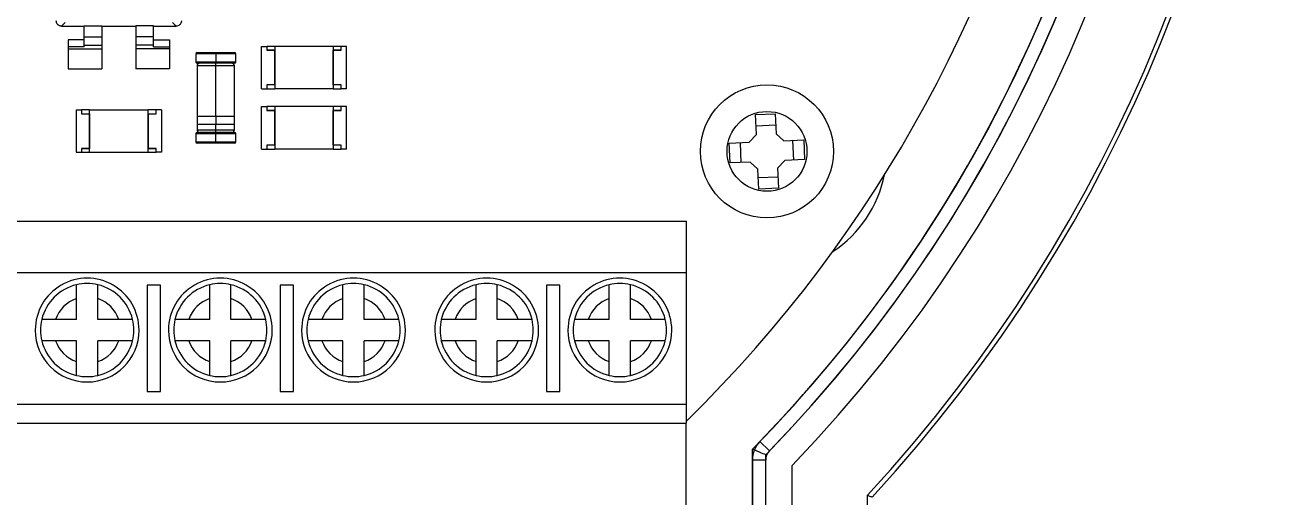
# Model space of a CAD drawing. Header units: millimetres. Extents: x 464 to 694, y 328 to 578.
# Drawn here: x 598.9 to 692.6, y 386.8 to 422.3 of the extents above; entities that cross this region are included whole.
import ezdxf

# ---------------------------------------------------------------- set-up
doc = ezdxf.new("R2010")
doc.units = ezdxf.units.MM

msp = doc.modelspace()

# ---------------------------------------------------------------- linework, layer by layer
at = {"color": 7, "linetype": 'Continuous', "lineweight": 25}
for p, q in [((601.926, 422.457), (601.652, 422.183)), ((601.652, 422.183), (603.344, 422.183)), ((603.344, 422.2), (604.684, 422.2)), ((603.344, 421.382), (603.344, 422.2)), ((604.684, 422.2), (604.684, 421.382)), ((604.684, 422.183), (607.224, 422.183)), ((608.564, 422.2), (607.224, 422.2)), ((607.224, 422.2), (607.224, 421.382)), ((608.564, 421.382), (608.564, 422.2)), ((608.564, 422.183), (610.255, 422.183)), ((610.255, 422.183), (609.981, 422.457)), ((602.144, 421.152), (602.144, 420.63)), ((603.344, 421.152), (602.144, 421.152)), ((603.344, 421.382), (604.684, 421.382)), ((603.344, 420.765), (603.344, 421.382)), ((604.684, 421.382), (604.684, 420.765)), ((608.564, 421.382), (607.224, 421.382)), ((607.224, 421.382), (607.224, 420.765)), ((608.564, 420.765), (608.564, 421.382)), ((608.564, 421.152), (609.764, 421.152)), ((609.764, 421.152), (609.764, 420.63)), ((602.144, 420.63), (602.144, 420.479)), ((603.344, 420.63), (602.144, 420.63)), ((602.144, 420.479), (604.684, 420.479)), ((602.144, 420.479), (602.144, 418.983)), ((603.344, 420.765), (604.684, 420.765)), ((603.344, 420.63), (603.344, 420.765)), ((604.684, 420.765), (604.684, 420.479)), ((604.684, 420.479), (604.684, 418.983)), ((608.564, 420.765), (607.224, 420.765)), ((607.224, 420.765), (607.224, 420.479)), ((609.764, 420.479), (607.224, 420.479)), ((607.224, 420.479), (607.224, 418.983)), ((608.564, 420.63), (608.564, 420.765)), ((608.564, 420.63), (609.764, 420.63)), ((609.764, 420.63), (609.764, 420.479)), ((609.764, 420.479), (609.764, 418.983)), ((611.732, 420.093), (611.732, 419.493)), ((613.232, 420.093), (611.732, 420.093)), ((611.832, 420.193), (613.232, 420.193)), ((612.61, 420.195), (612.61, 420.193)), ((612.61, 420.195), (612.656, 420.195)), ((612.656, 420.195), (612.656, 420.193)), ((612.656, 420.195), (612.673, 420.195)), ((612.673, 420.195), (612.673, 420.193)), ((612.673, 420.195), (612.72, 420.195)), ((612.72, 420.195), (612.72, 420.193)), ((612.726, 420.195), (612.726, 420.193)), ((612.745, 420.195), (612.745, 420.193)), ((612.763, 420.195), (612.763, 420.193)), ((612.763, 420.195), (612.809, 420.195)), ((612.809, 420.195), (612.809, 420.193)), ((612.809, 420.195), (612.826, 420.195)), ((612.826, 420.195), (612.826, 420.193)), ((612.826, 420.195), (612.872, 420.195)), ((612.872, 420.195), (612.872, 420.193)), ((612.872, 420.195), (612.876, 420.195)), ((612.879, 420.195), (612.879, 420.193)), ((612.898, 420.195), (612.898, 420.193)), ((612.944, 420.195), (612.944, 420.193)), ((612.944, 420.195), (612.979, 420.195)), ((612.979, 420.195), (612.979, 420.193)), ((612.979, 420.195), (612.997, 420.195)), ((612.997, 420.195), (612.997, 420.193)), ((612.997, 420.195), (613.002, 420.195)), ((613.002, 420.195), (613.002, 420.193)), ((613.002, 420.195), (613.004, 420.195)), ((613.004, 420.195), (613.004, 420.193)), ((613.004, 420.195), (613.067, 420.195)), ((613.067, 420.195), (613.067, 420.193)), ((613.071, 420.195), (613.071, 420.193)), ((613.081, 420.195), (613.081, 420.193)), ((613.081, 420.195), (613.081, 420.193)), ((613.092, 420.195), (613.092, 420.193)), ((613.121, 420.195), (613.121, 420.193)), ((613.165, 420.195), (613.165, 420.193)), ((613.183, 420.195), (613.183, 420.193)), ((613.187, 420.195), (613.187, 420.193)), ((613.187, 420.195), (613.188, 420.195)), ((613.188, 420.195), (613.188, 420.193)), ((613.188, 420.195), (613.237, 420.195)), ((613.232, 420.093), (613.232, 420.193)), ((613.232, 420.193), (614.632, 420.193)), ((613.232, 420.093), (613.232, 419.493)), ((614.732, 420.093), (613.232, 420.093)), ((613.237, 420.195), (613.252, 420.195)), ((613.237, 420.195), (613.237, 420.193)), ((613.252, 420.195), (613.252, 420.193)), ((613.352, 420.195), (613.352, 420.193)), ((613.438, 420.195), (613.438, 420.193)), ((613.485, 420.195), (613.485, 420.193)), ((613.603, 420.195), (613.603, 420.193)), ((613.707, 420.195), (613.707, 420.193)), ((613.745, 420.195), (613.745, 420.193)), ((613.765, 420.195), (613.765, 420.193)), ((613.865, 420.195), (613.865, 420.193)), ((613.906, 420.195), (613.906, 420.193)), ((614.732, 419.493), (614.732, 420.093)), ((616.656, 420.666), (616.756, 420.666)), ((616.656, 420.666), (617.056, 420.666)), ((616.656, 420.666), (616.656, 420.666)), ((616.656, 417.466), (616.656, 420.666)), ((616.756, 420.666), (616.756, 420.666)), ((616.756, 420.666), (617.056, 420.666)), ((617.056, 420.666), (617.056, 420.366)), ((617.656, 420.666), (617.056, 420.666)), ((617.656, 420.666), (617.056, 420.666)), ((617.056, 420.366), (617.656, 420.366)), ((617.656, 420.366), (617.056, 420.366)), ((622.056, 420.666), (617.656, 420.666)), ((622.056, 420.666), (617.656, 420.666)), ((617.656, 420.666), (617.656, 417.466)), ((617.656, 417.766), (617.656, 420.366)), ((622.056, 420.666), (622.056, 417.466)), ((622.656, 420.666), (622.056, 420.666)), ((622.656, 420.666), (622.056, 420.666)), ((622.056, 417.766), (622.056, 420.366)), ((622.056, 420.366), (622.656, 420.366)), ((622.656, 420.366), (622.056, 420.366)), ((623.056, 420.666), (622.656, 420.666)), ((622.656, 420.366), (622.656, 420.666)), ((622.956, 420.666), (622.656, 420.666)), ((622.956, 420.666), (622.956, 420.666)), ((623.056, 420.666), (622.956, 420.666)), ((623.056, 417.466), (623.056, 420.666)), ((623.056, 420.666), (623.056, 420.666)), ((602.144, 418.983), (604.684, 418.983)), ((609.764, 418.983), (607.224, 418.983)), ((611.732, 419.493), (613.232, 419.493)), ((613.232, 419.393), (611.832, 419.393)), ((611.832, 419.191), (611.832, 415.391)), ((613.232, 419.191), (611.832, 419.191)), ((612.032, 419.393), (612.032, 419.391)), ((613.232, 419.391), (612.032, 419.391)), ((613.232, 419.393), (613.232, 419.493)), ((613.232, 419.493), (614.732, 419.493)), ((614.632, 419.393), (613.232, 419.393)), ((613.232, 419.393), (613.232, 419.391)), ((613.232, 419.191), (613.232, 419.391)), ((614.432, 419.391), (613.232, 419.391)), ((613.232, 415.391), (613.232, 419.191)), ((614.632, 419.191), (613.232, 419.191)), ((614.432, 419.391), (614.432, 419.393)), ((614.632, 415.391), (614.632, 419.191)), ((616.656, 417.466), (617.056, 417.466)), ((617.656, 417.766), (617.056, 417.766)), ((617.056, 417.766), (617.056, 417.466)), ((617.056, 417.466), (617.656, 417.466)), ((622.056, 417.466), (617.656, 417.466)), ((622.656, 417.766), (622.056, 417.766)), ((622.056, 417.466), (622.656, 417.466)), ((622.656, 417.466), (622.656, 417.766)), ((623.056, 417.466), (622.656, 417.466)), ((616.656, 416.145), (616.756, 416.145)), ((616.656, 416.145), (617.056, 416.145)), ((616.656, 416.145), (616.656, 416.145)), ((616.656, 412.945), (616.656, 416.145)), ((616.756, 416.145), (616.756, 416.145)), ((616.756, 416.145), (617.056, 416.145)), ((617.056, 416.145), (617.056, 415.845)), ((617.656, 416.145), (617.056, 416.145)), ((617.656, 416.145), (617.056, 416.145)), ((622.056, 416.145), (617.656, 416.145)), ((622.056, 416.145), (617.656, 416.145)), ((617.656, 416.145), (617.656, 412.945)), ((622.056, 416.145), (622.056, 412.945)), ((622.656, 416.145), (622.056, 416.145)), ((622.656, 416.145), (622.056, 416.145)), ((623.056, 416.145), (622.656, 416.145)), ((622.656, 415.845), (622.656, 416.145)), ((622.956, 416.145), (622.656, 416.145)), ((622.956, 416.145), (622.956, 416.145)), ((623.056, 416.145), (622.956, 416.145)), ((623.056, 412.945), (623.056, 416.145)), ((623.056, 416.145), (623.056, 416.145)), ((602.754, 415.898), (602.754, 412.698)), ((602.754, 415.898), (603.154, 415.898)), ((603.154, 415.898), (603.154, 415.598)), ((603.754, 415.898), (603.154, 415.898)), ((603.154, 415.598), (603.754, 415.598)), ((603.754, 415.898), (608.154, 415.898)), ((603.754, 412.698), (603.754, 415.898)), ((603.754, 415.598), (603.754, 412.998)), ((608.154, 412.698), (608.154, 415.898)), ((608.754, 415.898), (608.154, 415.898)), ((608.154, 415.598), (608.154, 412.998)), ((608.154, 415.598), (608.754, 415.598)), ((609.154, 415.898), (608.754, 415.898)), ((608.754, 415.598), (608.754, 415.898)), ((609.154, 415.898), (609.154, 412.698)), ((611.83, 415.391), (611.83, 414.791)), ((613.232, 415.391), (611.83, 415.391)), ((613.232, 415.391), (613.232, 414.791)), ((614.634, 415.391), (613.232, 415.391)), ((614.634, 414.791), (614.634, 415.391)), ((617.056, 415.845), (617.656, 415.845)), ((617.656, 415.845), (617.056, 415.845)), ((617.656, 413.245), (617.656, 415.845)), ((622.056, 413.245), (622.056, 415.845)), ((622.056, 415.845), (622.656, 415.845)), ((622.656, 415.845), (622.056, 415.845)), ((653.761, 415.532), (655.24, 415.597)), ((653.827, 414.034), (653.761, 415.532)), ((655.24, 415.597), (655.306, 414.099)), ((613.232, 414.791), (611.83, 414.791)), ((611.832, 414.791), (611.832, 414.391)), ((611.832, 414.391), (613.232, 414.391)), ((614.634, 414.791), (613.232, 414.791)), ((613.232, 414.391), (613.232, 414.791)), ((613.232, 414.191), (613.232, 414.391)), ((613.232, 414.391), (614.632, 414.391)), ((614.632, 414.391), (614.632, 414.791)), ((653.798, 414.696), (655.277, 414.761)), ((611.732, 414.089), (611.732, 413.489)), ((613.232, 414.089), (611.732, 414.089)), ((611.732, 413.489), (613.232, 413.489)), ((611.832, 414.189), (613.232, 414.189)), ((613.232, 413.389), (611.832, 413.389)), ((612.032, 414.191), (612.032, 414.189)), ((613.232, 414.191), (612.032, 414.191)), ((614.432, 414.191), (613.232, 414.191)), ((613.232, 414.189), (613.232, 414.191)), ((613.232, 414.189), (613.232, 414.089)), ((613.232, 414.189), (614.632, 414.189)), ((613.232, 413.489), (613.232, 414.089)), ((614.732, 414.089), (613.232, 414.089)), ((613.232, 413.489), (613.232, 413.389)), ((613.232, 413.489), (614.732, 413.489)), ((614.632, 413.389), (613.232, 413.389)), ((614.432, 414.189), (614.432, 414.191)), ((614.732, 413.489), (614.732, 414.089)), ((651.794, 413.384), (653.292, 413.45)), ((651.859, 411.905), (651.794, 413.384)), ((652.695, 411.942), (652.63, 413.42)), ((653.827, 414.034), (653.292, 413.45)), ((655.89, 413.564), (655.306, 414.099)), ((655.89, 413.564), (657.388, 413.63)), ((656.552, 413.593), (656.617, 412.115)), ((657.388, 413.63), (657.454, 412.151)), ((602.754, 412.698), (603.154, 412.698)), ((602.754, 412.698), (602.854, 412.698)), ((602.754, 412.698), (602.754, 412.698)), ((602.854, 412.698), (602.854, 412.698)), ((602.854, 412.698), (603.154, 412.698)), ((603.754, 412.998), (603.154, 412.998)), ((603.154, 412.998), (603.154, 412.698)), ((603.154, 412.998), (603.754, 412.998)), ((603.154, 412.698), (603.754, 412.698)), ((603.154, 412.698), (603.754, 412.698)), ((603.754, 412.698), (608.154, 412.698)), ((603.754, 412.698), (608.154, 412.698)), ((608.754, 412.998), (608.154, 412.998)), ((608.154, 412.998), (608.754, 412.998)), ((608.154, 412.698), (608.754, 412.698)), ((608.154, 412.698), (608.754, 412.698)), ((608.754, 412.698), (608.754, 412.998)), ((609.154, 412.698), (608.754, 412.698)), ((609.054, 412.698), (608.754, 412.698)), ((609.154, 412.698), (609.054, 412.698)), ((609.054, 412.698), (609.054, 412.698)), ((609.154, 412.698), (609.154, 412.698)), ((616.656, 412.945), (617.056, 412.945)), ((617.656, 413.245), (617.056, 413.245)), ((617.056, 413.245), (617.056, 412.945)), ((617.056, 412.945), (617.656, 412.945)), ((622.056, 412.945), (617.656, 412.945)), ((622.656, 413.245), (622.056, 413.245)), ((622.056, 412.945), (622.656, 412.945)), ((622.656, 412.945), (622.656, 413.245)), ((623.056, 412.945), (622.656, 412.945)), ((653.357, 411.971), (651.859, 411.905)), ((653.357, 411.971), (653.942, 411.436)), ((654.008, 409.938), (653.942, 411.436)), ((655.42, 411.501), (655.955, 412.085)), ((655.42, 411.501), (655.486, 410.003)), ((657.454, 412.151), (655.955, 412.085)), ((655.449, 410.839), (653.971, 410.774)), ((655.486, 410.003), (654.008, 409.938)), ((578.576, 407.534), (648.576, 407.534)), ((648.576, 403.674), (648.576, 407.534)), ((578.576, 403.674), (648.576, 403.674)), ((648.576, 393.754), (648.576, 403.674)), ((609.076, 402.714), (608.076, 402.714)), ((608.076, 402.714), (608.076, 394.714)), ((609.076, 394.714), (609.076, 402.714)), ((619.076, 402.714), (618.076, 402.714)), ((618.076, 402.714), (618.076, 394.714)), ((619.076, 394.714), (619.076, 402.714)), ((639.076, 402.714), (638.076, 402.714)), ((638.076, 402.714), (638.076, 394.714)), ((639.076, 394.714), (639.076, 402.714)), ((602.776, 400.134), (602.776, 401.702)), ((604.376, 400.134), (604.376, 401.702)), ((612.776, 400.134), (612.776, 401.702)), ((614.376, 400.134), (614.376, 401.702)), ((622.776, 400.134), (622.776, 401.702)), ((624.376, 400.134), (624.376, 401.702)), ((632.776, 400.134), (632.776, 401.702)), ((634.376, 400.134), (634.376, 401.702)), ((642.776, 400.134), (642.776, 401.702)), ((644.376, 400.134), (644.376, 401.702)), ((602.776, 400.134), (601.207, 400.134)), ((605.944, 400.134), (604.376, 400.134)), ((612.776, 400.134), (611.207, 400.134)), ((615.944, 400.134), (614.376, 400.134)), ((622.776, 400.134), (621.207, 400.134)), ((625.944, 400.134), (624.376, 400.134)), ((632.776, 400.134), (631.207, 400.134)), ((635.944, 400.134), (634.376, 400.134)), ((642.776, 400.134), (641.207, 400.134)), ((645.944, 400.134), (644.376, 400.134)), ((602.776, 398.534), (601.207, 398.534)), ((602.776, 396.965), (602.776, 398.534)), ((605.944, 398.534), (604.376, 398.534)), ((604.376, 396.965), (604.376, 398.534)), ((612.776, 398.534), (611.207, 398.534)), ((612.776, 396.965), (612.776, 398.534)), ((615.944, 398.534), (614.376, 398.534)), ((614.376, 396.965), (614.376, 398.534)), ((622.776, 398.534), (621.207, 398.534)), ((622.776, 396.965), (622.776, 398.534)), ((625.944, 398.534), (624.376, 398.534)), ((624.376, 396.965), (624.376, 398.534)), ((632.776, 398.534), (631.207, 398.534)), ((632.776, 396.965), (632.776, 398.534)), ((635.944, 398.534), (634.376, 398.534)), ((634.376, 396.965), (634.376, 398.534)), ((642.776, 398.534), (641.207, 398.534)), ((642.776, 396.965), (642.776, 398.534)), ((645.944, 398.534), (644.376, 398.534)), ((644.376, 396.965), (644.376, 398.534)), ((608.076, 394.714), (609.076, 394.714)), ((618.076, 394.714), (619.076, 394.714)), ((638.076, 394.714), (639.076, 394.714)), ((578.576, 393.754), (648.576, 393.754)), ((648.576, 392.334), (648.576, 393.754)), ((578.576, 392.334), (648.576, 392.334)), ((648.526, 392.334), (648.526, 376.448)), ((654.807, 390.256), (654.088, 390.951)), ((653.526, 375.448), (653.526, 390.374)), ((654.526, 374.448), (654.526, 389.967)), ((653.526, 389.561), (653.526, 373.448)), ((654.526, 389.561), (653.526, 389.561)), ((654.526, 373.448), (654.526, 389.561)), ((654.526, 373.448), (654.526, 389.561)), ((656.526, 372.448), (656.526, 389.158)), ((656.526, 372.448), (656.526, 389.158)), ((662.183, 358.448), (662.183, 386.916))]:
    msp.add_line(p, q, dxfattribs=at)
for radius in [5, 3]:
    msp.add_circle((654.624, 412.768), radius, dxfattribs=at)
for centre, radius, start, end in [((578.526, 464), 100.099, 314.4115, 225.62855), ((578.526, 464), 113.756, 317.34159, 38.19608), ((578.526, 464), 114.099, 317.40891, 38.07223), ((578.526, 464), 114.099, 317.40891, 38.07223), ((578.526, 464), 114.099, 317.40891, 38.07223), ((578.526, 464), 108.099, 316.18346, 39.52612), ((578.526, 464), 108.099, 316.18346, 39.52612), ((578.526, 464), 106.099, 315.7508, 39.07105), ((578.526, 464), 106.099, 315.96873, 38.83836), ((578.526, 464), 106.099, 315.96873, 38.83836), ((578.526, 464), 105.099, 315.96873, 38.83836), ((578.526, 464), 105.099, 315.5296, 354.45363), ((611.832, 420.093), 0.1, 90, 180), ((614.632, 420.093), 0.1, 0, 90), ((611.832, 419.493), 0.1, 180, 270), ((612.032, 419.191), 0.2, 90, 180), ((614.432, 419.191), 0.2, 0, 90), ((614.632, 419.493), 0.1, 270, 0), ((612.032, 414.391), 0.2, 180, 270), ((614.432, 414.391), 0.2, 270, 0), ((611.832, 414.089), 0.1, 90, 180), ((611.832, 413.489), 0.1, 180, 270), ((614.632, 414.089), 0.1, 0, 90), ((614.632, 413.489), 0.1, 270, 0), ((654.624, 412.768), 9, 303.32656, 348.77267), ((603.576, 399.334), 3.9, 0.00001, 180.00001), ((613.576, 399.334), 3.9, 0.00001, 180.00001), ((623.576, 399.334), 3.9, 0.00001, 180.00001), ((633.576, 399.334), 3.9, 0.00001, 180.00001), ((643.576, 399.334), 3.9, 0.00001, 180.00001), ((603.576, 399.334), 3.5, 103.21299, 166.78702), ((603.576, 399.334), 3.5, 76.78702, 103.21299), ((603.576, 399.334), 3.5, 13.21299, 76.78702), ((613.576, 399.334), 3.5, 103.21299, 166.78702), ((613.576, 399.334), 3.5, 76.78702, 103.21299), ((613.576, 399.334), 3.5, 13.21299, 76.78702), ((623.576, 399.334), 3.5, 103.21299, 166.78702), ((623.576, 399.334), 3.5, 76.78702, 103.21299), ((623.576, 399.334), 3.5, 13.21299, 76.78702), ((633.576, 399.334), 3.5, 103.21299, 166.78702), ((633.576, 399.334), 3.5, 76.78702, 103.21299), ((633.576, 399.334), 3.5, 13.21299, 76.78702), ((643.576, 399.334), 3.5, 103.21299, 166.78702), ((643.576, 399.334), 3.5, 76.78702, 103.21299), ((643.576, 399.334), 3.5, 13.21299, 76.78702), ((603.576, 399.334), 2.5, 108.66293, 161.33708), ((603.576, 399.334), 2.5, 18.66293, 71.33708), ((613.576, 399.334), 2.5, 108.66293, 161.33708), ((613.576, 399.334), 2.5, 18.66293, 71.33708), ((623.576, 399.334), 2.5, 108.66293, 161.33708), ((623.576, 399.334), 2.5, 18.66293, 71.33708), ((633.576, 399.334), 2.5, 108.66293, 161.33708), ((633.576, 399.334), 2.5, 18.66293, 71.33708), ((643.576, 399.334), 2.5, 108.66293, 161.33708), ((643.576, 399.334), 2.5, 18.66293, 71.33708), ((603.576, 399.334), 3.9, 180.00001, 0.00001), ((603.576, 399.334), 3.5, 166.78702, 180.00001), ((603.576, 399.334), 3.5, 180.00001, 193.21299), ((603.576, 399.334), 3.5, 0.00001, 13.21299), ((603.576, 399.334), 3.5, 346.78702, 0.00001), ((613.576, 399.334), 3.9, 180.00001, 0.00001), ((613.576, 399.334), 3.5, 166.78702, 180.00001), ((613.576, 399.334), 3.5, 180.00001, 193.21299), ((613.576, 399.334), 3.5, 0.00001, 13.21299), ((613.576, 399.334), 3.5, 346.78702, 0.00001), ((623.576, 399.334), 3.9, 180.00001, 0.00001), ((623.576, 399.334), 3.5, 166.78702, 180.00001), ((623.576, 399.334), 3.5, 180.00001, 193.21299), ((623.576, 399.334), 3.5, 0.00001, 13.21299), ((623.576, 399.334), 3.5, 346.78702, 0.00001), ((633.576, 399.334), 3.9, 180.00001, 0.00001), ((633.576, 399.334), 3.5, 166.78702, 180.00001), ((633.576, 399.334), 3.5, 180.00001, 193.21299), ((633.576, 399.334), 3.5, 0.00001, 13.21299), ((633.576, 399.334), 3.5, 346.78702, 0.00001), ((643.576, 399.334), 3.9, 180.00001, 0.00001), ((643.576, 399.334), 3.5, 166.78702, 180.00001), ((643.576, 399.334), 3.5, 180.00001, 193.21299), ((643.576, 399.334), 3.5, 0.00001, 13.21299), ((643.576, 399.334), 3.5, 346.78702, 0.00001), ((603.576, 399.334), 3.5, 193.21299, 256.78702), ((603.576, 399.334), 2.5, 198.66293, 251.33708), ((603.576, 399.334), 2.5, 288.66293, 341.33708), ((603.576, 399.334), 3.5, 283.21299, 346.78702), ((613.576, 399.334), 3.5, 193.21299, 256.78702), ((613.576, 399.334), 2.5, 198.66293, 251.33708), ((613.576, 399.334), 2.5, 288.66293, 341.33708), ((613.576, 399.334), 3.5, 283.21299, 346.78702), ((623.576, 399.334), 3.5, 193.21299, 256.78702), ((623.576, 399.334), 2.5, 198.66293, 251.33708), ((623.576, 399.334), 2.5, 288.66293, 341.33708), ((623.576, 399.334), 3.5, 283.21299, 346.78702), ((633.576, 399.334), 3.5, 193.21299, 256.78702), ((633.576, 399.334), 2.5, 198.66293, 251.33708), ((633.576, 399.334), 2.5, 288.66293, 341.33708), ((633.576, 399.334), 3.5, 283.21299, 346.78702), ((643.576, 399.334), 3.5, 193.21299, 256.78702), ((643.576, 399.334), 2.5, 198.66293, 251.33708), ((643.576, 399.334), 2.5, 288.66293, 341.33708), ((643.576, 399.334), 3.5, 283.21299, 346.78702), ((603.576, 399.334), 3.5, 256.78702, 283.21299), ((613.576, 399.334), 3.5, 256.78702, 283.21299), ((623.576, 399.334), 3.5, 256.78702, 283.21299), ((633.576, 399.334), 3.5, 256.78702, 283.21299), ((643.576, 399.334), 3.5, 256.78702, 283.21299), ((655.526, 389.561), 2, 135.96873, 180), ((655.526, 389.561), 1, 135.96873, 180), ((655.526, 389.561), 1, 135.96873, 180)]:
    msp.add_arc(centre, radius, start, end, dxfattribs=at)
for points, knots in [([(601.652, 422.183), (601.615, 422.186), (601.539, 422.192), (601.43, 422.243), (601.334, 422.329), (601.267, 422.446), (601.258, 422.537), (601.254, 422.581)], [0, 0, 0, 0, 0.17716, 0.367386, 0.563431, 0.789917, 1, 1, 1, 1]), ([(610.654, 422.581), (610.651, 422.544), (610.644, 422.468), (610.593, 422.359), (610.508, 422.264), (610.39, 422.196), (610.299, 422.187), (610.255, 422.183)], [0, 0, 0, 0, 0.17716, 0.367386, 0.563431, 0.789917, 1, 1, 1, 1]), ([(602.776, 401.702), (602.776, 401.765), (602.776, 401.891), (602.776, 402.077), (602.776, 402.254), (602.776, 402.415), (602.776, 402.552), (602.776, 402.657), (602.776, 402.728), (602.776, 402.737), (602.776, 402.741)], [0, 0, 0, 0, 0.1171054, 0.2364527, 0.3579655, 0.4816212, 0.6074728, 0.7356602, 0.8664071, 1, 1, 1, 1]), ([(604.376, 401.702), (604.376, 401.769), (604.376, 401.902), (604.376, 402.095), (604.376, 402.276), (604.376, 402.434), (604.376, 402.566), (604.376, 402.663), (604.376, 402.729), (604.376, 402.737), (604.376, 402.741)], [0, 0, 0, 0, 0.12407, 0.250165, 0.374611, 0.499505, 0.622288, 0.749402, 0.875051, 1, 1, 1, 1]), ([(612.776, 401.702), (612.776, 401.765), (612.776, 401.891), (612.776, 402.077), (612.776, 402.254), (612.776, 402.415), (612.776, 402.552), (612.776, 402.657), (612.776, 402.728), (612.776, 402.737), (612.776, 402.741)], [0, 0, 0, 0, 0.1171054, 0.2364527, 0.3579655, 0.4816212, 0.6074728, 0.7356602, 0.8664071, 1, 1, 1, 1]), ([(614.376, 401.702), (614.376, 401.769), (614.376, 401.902), (614.376, 402.095), (614.376, 402.276), (614.376, 402.434), (614.376, 402.566), (614.376, 402.663), (614.376, 402.729), (614.376, 402.737), (614.376, 402.741)], [0, 0, 0, 0, 0.12407, 0.250165, 0.374611, 0.499505, 0.622288, 0.749402, 0.875051, 1, 1, 1, 1]), ([(622.776, 401.702), (622.776, 401.765), (622.776, 401.891), (622.776, 402.077), (622.776, 402.254), (622.776, 402.415), (622.776, 402.552), (622.776, 402.657), (622.776, 402.728), (622.776, 402.737), (622.776, 402.741)], [0, 0, 0, 0, 0.117105, 0.236453, 0.357965, 0.481621, 0.607473, 0.73566, 0.866407, 1, 1, 1, 1]), ([(624.376, 401.702), (624.376, 401.769), (624.376, 401.902), (624.376, 402.095), (624.376, 402.276), (624.376, 402.434), (624.376, 402.566), (624.376, 402.663), (624.376, 402.729), (624.376, 402.737), (624.376, 402.741)], [0, 0, 0, 0, 0.1240703, 0.2501654, 0.374611, 0.4995052, 0.6222876, 0.7494015, 0.875051, 1, 1, 1, 1]), ([(632.776, 401.702), (632.776, 401.765), (632.776, 401.891), (632.776, 402.077), (632.776, 402.254), (632.776, 402.415), (632.776, 402.552), (632.776, 402.657), (632.776, 402.728), (632.776, 402.737), (632.776, 402.741)], [0, 0, 0, 0, 0.117105, 0.236453, 0.357965, 0.481621, 0.607473, 0.73566, 0.866407, 1, 1, 1, 1]), ([(634.376, 401.702), (634.376, 401.769), (634.376, 401.902), (634.376, 402.095), (634.376, 402.276), (634.376, 402.434), (634.376, 402.566), (634.376, 402.663), (634.376, 402.729), (634.376, 402.737), (634.376, 402.741)], [0, 0, 0, 0, 0.1240703, 0.2501654, 0.374611, 0.4995052, 0.6222876, 0.7494015, 0.875051, 1, 1, 1, 1]), ([(642.776, 401.702), (642.776, 401.765), (642.776, 401.891), (642.776, 402.077), (642.776, 402.254), (642.776, 402.415), (642.776, 402.552), (642.776, 402.657), (642.776, 402.728), (642.776, 402.737), (642.776, 402.741)], [0, 0, 0, 0, 0.1171054, 0.2364527, 0.3579655, 0.4816212, 0.6074728, 0.7356602, 0.8664071, 1, 1, 1, 1]), ([(644.376, 401.702), (644.376, 401.769), (644.376, 401.902), (644.376, 402.095), (644.376, 402.276), (644.376, 402.434), (644.376, 402.566), (644.376, 402.663), (644.376, 402.729), (644.376, 402.737), (644.376, 402.741)], [0, 0, 0, 0, 0.12407, 0.250165, 0.374611, 0.499505, 0.622288, 0.749402, 0.875051, 1, 1, 1, 1]), ([(601.207, 400.134), (601.138, 400.134), (601.004, 400.134), (600.81, 400.134), (600.633, 400.134), (600.476, 400.134), (600.343, 400.134), (600.246, 400.134), (600.18, 400.134), (600.172, 400.134), (600.168, 400.134)], [0, 0, 0, 0, 0.128438, 0.251547, 0.373946, 0.500336, 0.623235, 0.750523, 0.875677, 1, 1, 1, 1]), ([(606.983, 400.134), (606.979, 400.134), (606.974, 400.134), (606.938, 400.134), (606.892, 400.134), (606.826, 400.134), (606.744, 400.134), (606.652, 400.134), (606.519, 400.134), (606.339, 400.134), (606.145, 400.134), (606.011, 400.134), (605.944, 400.134)], [0, 0, 0, 0, 0.1246086, 0.1873091, 0.2510941, 0.374161, 0.4367884, 0.5009357, 0.6228115, 0.7502503, 0.8748184, 1, 1, 1, 1]), ([(611.207, 400.134), (611.138, 400.134), (611.004, 400.134), (610.81, 400.134), (610.633, 400.134), (610.476, 400.134), (610.343, 400.134), (610.246, 400.134), (610.18, 400.134), (610.172, 400.134), (610.168, 400.134)], [0, 0, 0, 0, 0.128438, 0.251547, 0.373946, 0.500336, 0.623235, 0.750523, 0.875677, 1, 1, 1, 1]), ([(616.983, 400.134), (616.979, 400.134), (616.974, 400.134), (616.938, 400.134), (616.892, 400.134), (616.826, 400.134), (616.744, 400.134), (616.652, 400.134), (616.519, 400.134), (616.339, 400.134), (616.145, 400.134), (616.011, 400.134), (615.944, 400.134)], [0, 0, 0, 0, 0.124609, 0.187309, 0.251094, 0.374161, 0.436788, 0.500936, 0.622811, 0.75025, 0.874818, 1, 1, 1, 1]), ([(621.207, 400.134), (621.138, 400.134), (621.004, 400.134), (620.81, 400.134), (620.633, 400.134), (620.476, 400.134), (620.343, 400.134), (620.246, 400.134), (620.18, 400.134), (620.172, 400.134), (620.168, 400.134)], [0, 0, 0, 0, 0.128438, 0.251547, 0.373946, 0.500336, 0.623235, 0.750523, 0.875677, 1, 1, 1, 1]), ([(626.983, 400.134), (626.979, 400.134), (626.974, 400.134), (626.938, 400.134), (626.892, 400.134), (626.826, 400.134), (626.744, 400.134), (626.652, 400.134), (626.519, 400.134), (626.339, 400.134), (626.145, 400.134), (626.011, 400.134), (625.944, 400.134)], [0, 0, 0, 0, 0.124609, 0.187309, 0.251094, 0.374161, 0.436788, 0.500936, 0.622811, 0.75025, 0.874818, 1, 1, 1, 1]), ([(631.207, 400.134), (631.138, 400.134), (631.004, 400.134), (630.81, 400.134), (630.633, 400.134), (630.476, 400.134), (630.343, 400.134), (630.246, 400.134), (630.18, 400.134), (630.172, 400.134), (630.168, 400.134)], [0, 0, 0, 0, 0.128438, 0.251547, 0.373946, 0.500336, 0.623235, 0.750523, 0.875677, 1, 1, 1, 1]), ([(636.983, 400.134), (636.979, 400.134), (636.974, 400.134), (636.938, 400.134), (636.892, 400.134), (636.826, 400.134), (636.744, 400.134), (636.652, 400.134), (636.519, 400.134), (636.339, 400.134), (636.145, 400.134), (636.011, 400.134), (635.944, 400.134)], [0, 0, 0, 0, 0.124609, 0.187309, 0.251094, 0.374161, 0.436788, 0.500936, 0.622811, 0.75025, 0.874818, 1, 1, 1, 1]), ([(641.207, 400.134), (641.138, 400.134), (641.004, 400.134), (640.81, 400.134), (640.633, 400.134), (640.476, 400.134), (640.343, 400.134), (640.246, 400.134), (640.18, 400.134), (640.172, 400.134), (640.168, 400.134)], [0, 0, 0, 0, 0.128438, 0.251547, 0.373946, 0.500336, 0.623235, 0.750523, 0.875677, 1, 1, 1, 1]), ([(646.983, 400.134), (646.979, 400.134), (646.974, 400.134), (646.938, 400.134), (646.892, 400.134), (646.826, 400.134), (646.744, 400.134), (646.652, 400.134), (646.519, 400.134), (646.339, 400.134), (646.145, 400.134), (646.011, 400.134), (645.944, 400.134)], [0, 0, 0, 0, 0.124609, 0.187309, 0.251094, 0.374161, 0.436788, 0.500936, 0.622811, 0.75025, 0.874818, 1, 1, 1, 1]), ([(601.207, 398.534), (601.145, 398.534), (601.018, 398.534), (600.833, 398.534), (600.656, 398.534), (600.495, 398.534), (600.358, 398.534), (600.252, 398.534), (600.182, 398.534), (600.173, 398.534), (600.168, 398.534)], [0, 0, 0, 0, 0.117105, 0.236453, 0.357965, 0.481621, 0.607473, 0.73566, 0.866407, 1, 1, 1, 1]), ([(606.983, 398.534), (606.978, 398.534), (606.969, 398.534), (606.899, 398.534), (606.794, 398.534), (606.656, 398.534), (606.496, 398.534), (606.319, 398.534), (606.133, 398.534), (606.007, 398.534), (605.944, 398.534)], [0, 0, 0, 0, 0.133593, 0.26434, 0.392527, 0.518379, 0.642035, 0.763547, 0.882895, 1, 1, 1, 1]), ([(611.207, 398.534), (611.145, 398.534), (611.018, 398.534), (610.833, 398.534), (610.656, 398.534), (610.495, 398.534), (610.358, 398.534), (610.252, 398.534), (610.182, 398.534), (610.173, 398.534), (610.168, 398.534)], [0, 0, 0, 0, 0.117105, 0.236453, 0.357965, 0.481621, 0.607473, 0.73566, 0.866407, 1, 1, 1, 1]), ([(616.983, 398.534), (616.978, 398.534), (616.969, 398.534), (616.899, 398.534), (616.794, 398.534), (616.656, 398.534), (616.496, 398.534), (616.319, 398.534), (616.133, 398.534), (616.007, 398.534), (615.944, 398.534)], [0, 0, 0, 0, 0.133593, 0.26434, 0.392527, 0.518379, 0.642035, 0.763547, 0.882895, 1, 1, 1, 1]), ([(621.207, 398.534), (621.145, 398.534), (621.018, 398.534), (620.833, 398.534), (620.656, 398.534), (620.495, 398.534), (620.358, 398.534), (620.252, 398.534), (620.182, 398.534), (620.173, 398.534), (620.168, 398.534)], [0, 0, 0, 0, 0.117105, 0.236453, 0.357965, 0.481621, 0.607473, 0.73566, 0.866407, 1, 1, 1, 1]), ([(626.983, 398.534), (626.978, 398.534), (626.969, 398.534), (626.899, 398.534), (626.794, 398.534), (626.656, 398.534), (626.496, 398.534), (626.319, 398.534), (626.133, 398.534), (626.007, 398.534), (625.944, 398.534)], [0, 0, 0, 0, 0.1335929, 0.2643398, 0.3925272, 0.5183788, 0.6420345, 0.7635473, 0.8828946, 1, 1, 1, 1]), ([(631.207, 398.534), (631.145, 398.534), (631.018, 398.534), (630.833, 398.534), (630.656, 398.534), (630.495, 398.534), (630.358, 398.534), (630.252, 398.534), (630.182, 398.534), (630.173, 398.534), (630.168, 398.534)], [0, 0, 0, 0, 0.117105, 0.236453, 0.357965, 0.481621, 0.607473, 0.73566, 0.866407, 1, 1, 1, 1]), ([(636.983, 398.534), (636.978, 398.534), (636.969, 398.534), (636.899, 398.534), (636.794, 398.534), (636.656, 398.534), (636.496, 398.534), (636.319, 398.534), (636.133, 398.534), (636.007, 398.534), (635.944, 398.534)], [0, 0, 0, 0, 0.133593, 0.26434, 0.392527, 0.518379, 0.642035, 0.763547, 0.882895, 1, 1, 1, 1]), ([(641.207, 398.534), (641.145, 398.534), (641.018, 398.534), (640.833, 398.534), (640.656, 398.534), (640.495, 398.534), (640.358, 398.534), (640.252, 398.534), (640.182, 398.534), (640.173, 398.534), (640.168, 398.534)], [0, 0, 0, 0, 0.117105, 0.236453, 0.357965, 0.481621, 0.607473, 0.73566, 0.866407, 1, 1, 1, 1]), ([(646.983, 398.534), (646.978, 398.534), (646.969, 398.534), (646.899, 398.534), (646.794, 398.534), (646.656, 398.534), (646.496, 398.534), (646.319, 398.534), (646.133, 398.534), (646.007, 398.534), (645.944, 398.534)], [0, 0, 0, 0, 0.133593, 0.26434, 0.392527, 0.518379, 0.642035, 0.763547, 0.882895, 1, 1, 1, 1]), ([(602.776, 395.926), (602.776, 395.931), (602.776, 395.94), (602.776, 396.01), (602.776, 396.116), (602.776, 396.253), (602.776, 396.414), (602.776, 396.591), (602.776, 396.776), (602.776, 396.903), (602.776, 396.965)], [0, 0, 0, 0, 0.133593, 0.26434, 0.392527, 0.518379, 0.642035, 0.763547, 0.882895, 1, 1, 1, 1]), ([(604.376, 395.926), (604.376, 395.93), (604.376, 395.936), (604.376, 395.972), (604.376, 396.018), (604.376, 396.084), (604.376, 396.166), (604.376, 396.257), (604.376, 396.39), (604.376, 396.569), (604.376, 396.764), (604.376, 396.898), (604.376, 396.965)], [0, 0, 0, 0, 0.123365, 0.186101, 0.250347, 0.374315, 0.436651, 0.500016, 0.621977, 0.749345, 0.874232, 1, 1, 1, 1]), ([(612.776, 395.926), (612.776, 395.931), (612.776, 395.94), (612.776, 396.01), (612.776, 396.116), (612.776, 396.253), (612.776, 396.414), (612.776, 396.591), (612.776, 396.776), (612.776, 396.903), (612.776, 396.965)], [0, 0, 0, 0, 0.133593, 0.26434, 0.392527, 0.518379, 0.642035, 0.763547, 0.882895, 1, 1, 1, 1]), ([(614.376, 395.926), (614.376, 395.93), (614.376, 395.936), (614.376, 395.972), (614.376, 396.018), (614.376, 396.084), (614.376, 396.166), (614.376, 396.257), (614.376, 396.39), (614.376, 396.569), (614.376, 396.764), (614.376, 396.898), (614.376, 396.965)], [0, 0, 0, 0, 0.123365, 0.186101, 0.250347, 0.374315, 0.436651, 0.500016, 0.621977, 0.749345, 0.874232, 1, 1, 1, 1]), ([(622.776, 395.926), (622.776, 395.931), (622.776, 395.94), (622.776, 396.01), (622.776, 396.116), (622.776, 396.253), (622.776, 396.414), (622.776, 396.591), (622.776, 396.776), (622.776, 396.903), (622.776, 396.965)], [0, 0, 0, 0, 0.133593, 0.26434, 0.392527, 0.518379, 0.642035, 0.763547, 0.882895, 1, 1, 1, 1]), ([(624.376, 395.926), (624.376, 395.93), (624.376, 395.936), (624.376, 395.972), (624.376, 396.018), (624.376, 396.084), (624.376, 396.166), (624.376, 396.257), (624.376, 396.39), (624.376, 396.569), (624.376, 396.764), (624.376, 396.898), (624.376, 396.965)], [0, 0, 0, 0, 0.123365, 0.186101, 0.250347, 0.374315, 0.436651, 0.500016, 0.621977, 0.749345, 0.874232, 1, 1, 1, 1]), ([(632.776, 395.926), (632.776, 395.931), (632.776, 395.94), (632.776, 396.01), (632.776, 396.116), (632.776, 396.253), (632.776, 396.414), (632.776, 396.591), (632.776, 396.776), (632.776, 396.903), (632.776, 396.965)], [0, 0, 0, 0, 0.133593, 0.26434, 0.392527, 0.518379, 0.642035, 0.763547, 0.882895, 1, 1, 1, 1]), ([(634.376, 395.926), (634.376, 395.93), (634.376, 395.936), (634.376, 395.972), (634.376, 396.018), (634.376, 396.084), (634.376, 396.166), (634.376, 396.257), (634.376, 396.39), (634.376, 396.569), (634.376, 396.764), (634.376, 396.898), (634.376, 396.965)], [0, 0, 0, 0, 0.123365, 0.186101, 0.250347, 0.374315, 0.436651, 0.500016, 0.621977, 0.749345, 0.874232, 1, 1, 1, 1]), ([(642.776, 395.926), (642.776, 395.931), (642.776, 395.94), (642.776, 396.01), (642.776, 396.116), (642.776, 396.253), (642.776, 396.414), (642.776, 396.591), (642.776, 396.776), (642.776, 396.903), (642.776, 396.965)], [0, 0, 0, 0, 0.133593, 0.26434, 0.392527, 0.518379, 0.642035, 0.763547, 0.882895, 1, 1, 1, 1]), ([(644.376, 395.926), (644.376, 395.93), (644.376, 395.936), (644.376, 395.972), (644.376, 396.018), (644.376, 396.084), (644.376, 396.166), (644.376, 396.257), (644.376, 396.39), (644.376, 396.569), (644.376, 396.764), (644.376, 396.898), (644.376, 396.965)], [0, 0, 0, 0, 0.123365, 0.186101, 0.250347, 0.374315, 0.436651, 0.500016, 0.621977, 0.749345, 0.874232, 1, 1, 1, 1]), ([(654.526, 389.967), (654.526, 389.967), (654.407, 390.015), (654.032, 390.168), (653.776, 390.272), (653.526, 390.374)], [0, 0, 0, 0, 0.5, 0.5, 1, 1, 1, 1]), ([(662.183, 386.916), (662.295, 386.873), (662.38, 386.839), (662.496, 386.794), (662.526, 386.783), (662.526, 386.783)], [0, 0, 0, 0, 0.5, 0.5, 1, 1, 1, 1])]:
    msp.add_open_spline(points, degree=3, knots=knots, dxfattribs=at)
msp.add_open_spline([(613.685, 420.193), (613.685, 420.193), (613.684, 420.193), (613.685, 420.193), (613.685, 420.193)], degree=3, dxfattribs=at)

doc.saveas('drawing.dxf')
